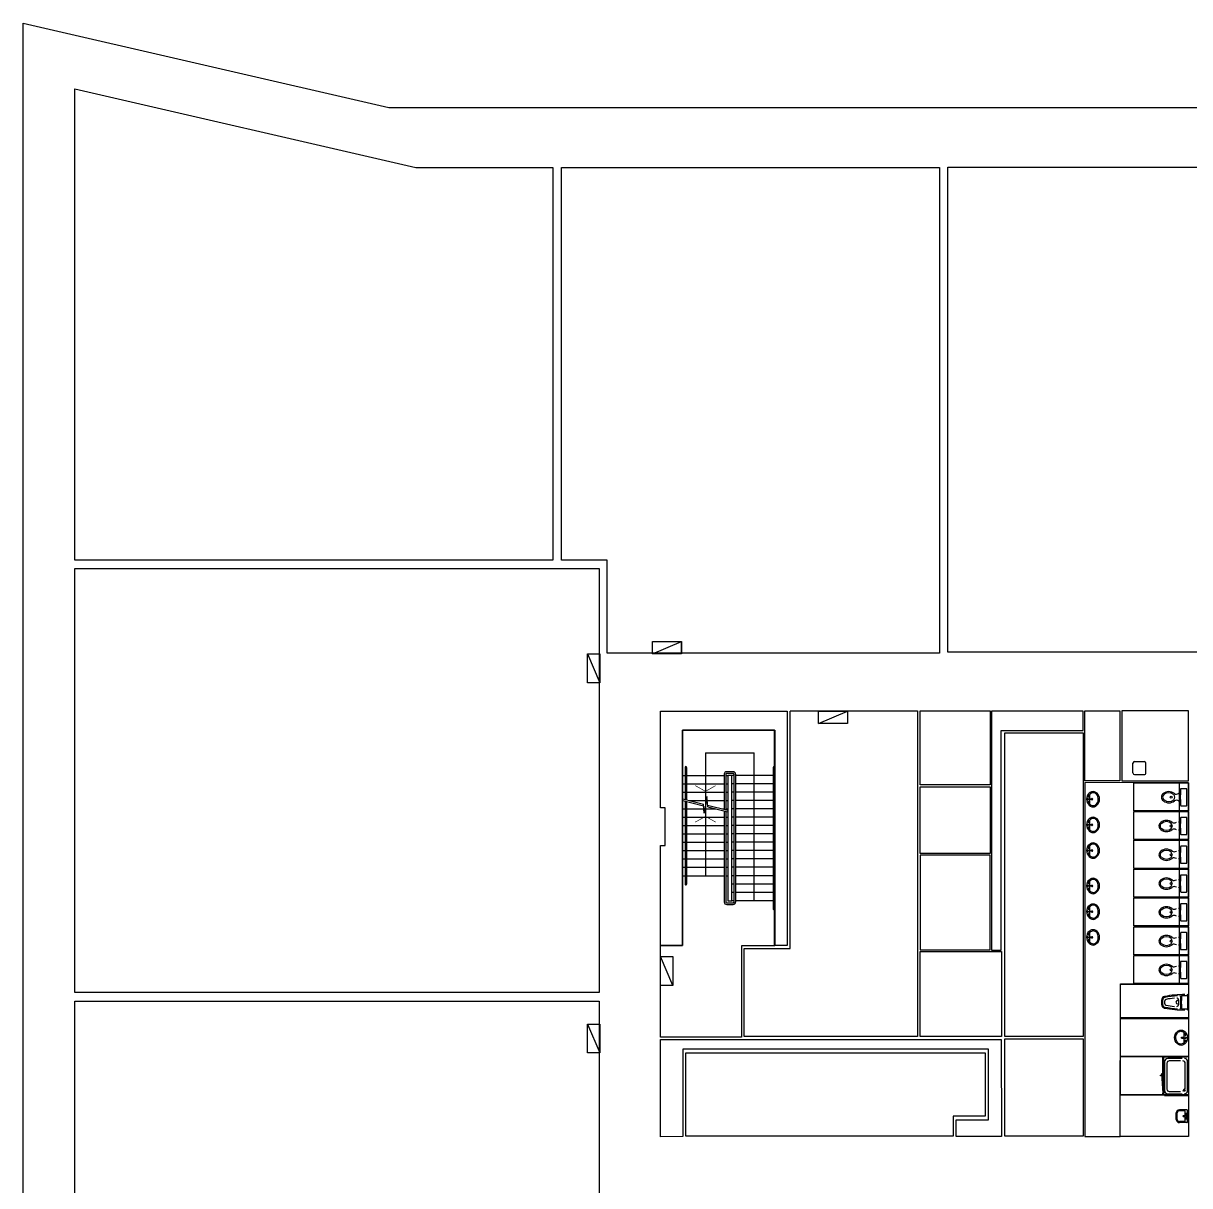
# Model space of a CAD drawing. Header units: millimetres. Extents: x -1174 to 68602, y -1793 to 70539.
# Drawn here: x -1174 to 35110, y 34373 to 70539 of the extents above; entities that cross this region are included whole.
import ezdxf

# ---------------------------------------------------------------- set-up
doc = ezdxf.new("R2010")
doc.units = ezdxf.units.MM
doc.header["$LTSCALE"] = 2000
doc.header["$MEASUREMENT"] = 0
doc.layers.get('Defpoints').update_dxf_attribs({"linetype": 'CONTINUOUS'})
for name, color, linetype in [('Column', 7, 'CONTINUOUS'), ('E&M', 7, 'CONTINUOUS'), ('Toilet', 7, 'CONTINUOUS'), ('Wall', 7, 'CONTINUOUS')]:
    doc.layers.add(name, color=color, linetype=linetype)

msp = doc.modelspace()

# ---------------------------------------------------------------- linework, layer by layer
at = {"layer": 'Column', "color": 3, "transparency": 33554687, "extrusion": (0, -0.017452, 0.999848)}
msp.add_lwpolyline([(429, 68511), (11032, 66065), (15298, 66065), (15298, 53848), (429, 53848)], close=True, dxfattribs=at)
for points in [[(15573, 66065), (27330, 66065), (27330, 50949), (16993, 50949), (16993, 53848), (15573, 53848), (15573, 66065)], [(428, 53580), (16744, 53580), (16744, 40393), (428, 40393), (428, 53580)], [(18647, 44960), (18794, 44960), (18794, 46136), (18647, 46136), (18647, 49144), (22587, 49144), (22587, 41854), (22195, 41854), (22195, 48556), (19333, 48556), (19333, 41854), (18647, 41854), (18647, 44960)], [(29247, 41705), (29247, 48544), (31797, 48544), (31797, 49144), (28947, 49144), (28947, 41705), (29247, 41705)], [(429, 40122), (16744, 40122), (16744, 28410), (429, 28410), (429, 40122)]]:
    msp.add_lwpolyline(points, dxfattribs=at)
at = {"layer": 'Column', "color": 3, "transparency": 33554687}
for points in [[(27583, 66065), (39262, 66065), (39262, 50973), (27583, 50973)], [(26728, 49150), (28899, 49150), (28899, 46849), (26728, 46849)], [(31852, 49149), (32938, 49149), (32938, 46966), (31852, 46966)], [(35070, 49149), (33005, 49149), (33005, 46966), (35070, 46966)], [(29358, 48460), (31797, 48460), (31797, 39011), (29358, 39011)], [(26728, 46782), (28899, 46782), (28899, 44713), (26728, 44713)], [(28899, 44654), (26728, 44654), (26728, 41706), (28899, 41706)], [(26728, 41655), (29256, 41655), (29256, 39011), (26728, 39011)], [(32958, 39590), (35076, 39590), (35076, 38396), (32958, 38396)], [(29358, 38938), (31797, 38938), (31797, 35912), (29358, 35912)], [(32954, 38396), (35072, 38396), (35072, 37194), (32954, 37194)], [(32952, 37198), (35074, 37198), (35074, 35901), (32952, 35901)]]:
    msp.add_lwpolyline(points, close=True, dxfattribs=at)
for points in [[(22678, 49150), (26647, 49150), (26647, 39011), (21252, 39011), (21252, 41749), (22678, 41749), (22678, 49132)], [(31852, 35907), (32952, 35901), (32959, 40640), (35076, 40650), (35073, 46910), (31852, 46922), (31852, 35907)], [(19441, 35914), (19441, 38509), (28751, 38509), (28751, 36534), (27754, 36534), (27754, 35914), (19441, 35914)]]:
    msp.add_lwpolyline(points, dxfattribs=at)
at = {"layer": 'Column', "color": 3, "transparency": 33554687, "elevation": 730}
msp.add_lwpolyline([(18647, 38997), (18647, 41848), (19333, 41848), (19333, 48541), (22202, 48541), (22202, 41830), (21173, 41830), (21173, 38997), (18647, 38997)], dxfattribs=at)
at = {"layer": 'Column', "color": 3, "transparency": 33554687, "extrusion": (0, -0.017452, 0.999848), "elevation": -2}
msp.add_lwpolyline([(18647, 38930), (29247, 38930), (29256, 35907), (27851, 35908), (27847, 36431), (28847, 36431), (28847, 38630), (19347, 38630), (19345, 35908), (18647, 35895), (18647, 38930)], dxfattribs=at)
at = {"layer": 'Defpoints', "color": 3}
msp.add_line((32959, 40640, 709), (35072, 40640, 709), dxfattribs=at)
at = {"layer": 'E&M', "color": 252, "transparency": 33554687}
for p, q in [((18399, 50924, 889), (19299, 51304, 896)), ((19299, 50924, 889), (19299, 51304, 896)), ((16378, 50923, 889), (16758, 50023, 873)), ((23567, 48757, 851), (24467, 49137, 858)), ((20047, 47837, 835), (21567, 47837, 835)), ((20047, 47837, 835), (20047, 44018, 768)), ((21567, 43238, 755), (21567, 47837, 835)), ((33397, 47567, 830), (33697, 47567, 830)), ((19412, 47387, 827), (19412, 46389, 810)), ((19462, 47387, 827), (19462, 46376, 810)), ((20632, 47177, 823), (20632, 46082, 804)), ((20682, 47177, 823), (20682, 46070, 804)), ((20907, 47252, 825), (20707, 47252, 825)), ((20907, 47202, 824), (20707, 47202, 824)), ((20932, 47177, 823), (20932, 43198, 754)), ((20982, 47177, 823), (20982, 43198, 754)), ((22152, 47387, 827), (22152, 42988, 750)), ((22202, 47387, 827), (22202, 42988, 750)), ((33347, 47217, 824), (33347, 47517, 829)), ((33747, 47217, 824), (33747, 47517, 829)), ((19347, 47137, 823), (19412, 47137, 823)), ((19347, 46877, 818), (19412, 46877, 818)), ((19462, 47137, 823), (20632, 47137, 823)), ((19462, 46877, 818), (20632, 46877, 818)), ((20682, 47137, 823), (20747, 47137, 823)), ((20682, 46877, 818), (20747, 46877, 818)), ((20932, 47137, 823), (20867, 47137, 823)), ((20932, 46877, 818), (20867, 46877, 818)), ((22152, 47137, 823), (20982, 47137, 823)), ((22152, 46877, 818), (20982, 46877, 818)), ((33397, 47167, 823), (33697, 47167, 823)), ((34797, 46022, 803), (34797, 46897, 819)), ((19347, 46617, 814), (19412, 46617, 814)), ((19462, 46617, 814), (20632, 46617, 814)), ((20682, 46617, 814), (20747, 46617, 814)), ((20932, 46617, 814), (20867, 46617, 814)), ((22152, 46617, 814), (20982, 46617, 814)), ((32004, 46413, 810), (32004, 46547, 812)), ((34797, 46559, 813), (34797, 46360, 809)), ((19347, 46405, 810), (19982, 46246, 807)), ((19347, 46354, 809), (19987, 46194, 806)), ((19347, 46098, 805), (19412, 46098, 805)), ((19412, 46338, 809), (19412, 43758, 764)), ((19462, 46326, 809), (19462, 43758, 764)), ((19462, 46098, 805), (20367, 46098, 805)), ((19538, 46357, 809), (20632, 46357, 809)), ((20111, 46213, 807), (20747, 46053, 804)), ((20116, 46161, 806), (20747, 46002, 803)), ((20572, 46098, 805), (20632, 46098, 805)), ((20682, 46357, 809), (20747, 46357, 809)), ((20682, 46098, 805), (20747, 46098, 805)), ((20932, 46357, 809), (20867, 46357, 809)), ((20932, 46098, 805), (20867, 46098, 805)), ((22152, 46357, 809), (20982, 46357, 809)), ((22152, 46098, 805), (20982, 46098, 805)), ((31954, 46417, 810), (32059, 46407, 810)), ((32059, 46387, 810), (31954, 46377, 810)), ((32059, 46402, 810), (31996, 46413, 810)), ((32059, 46392, 810), (31996, 46381, 810)), ((32004, 46247, 807), (32004, 46382, 810)), ((32063, 46409, 810), (32086, 46386, 810)), ((32086, 46409, 810), (32063, 46386, 810)), ((19347, 45838, 800), (19412, 45838, 800)), ((19462, 45838, 800), (20632, 45838, 800)), ((20632, 46031, 803), (20632, 43198, 754)), ((20682, 46018, 803), (20682, 43198, 754)), ((20682, 45838, 800), (20747, 45838, 800)), ((20932, 45838, 800), (20867, 45838, 800)), ((22152, 45838, 800), (20982, 45838, 800)), ((32004, 45613, 796), (32004, 45748, 799)), ((34797, 45126, 788), (34797, 46002, 803)), ((19347, 45578, 796), (19412, 45578, 796)), ((19462, 45578, 796), (20632, 45578, 796)), ((20682, 45578, 796), (20747, 45578, 796)), ((20932, 45578, 796), (20867, 45578, 796)), ((22152, 45578, 796), (20982, 45578, 796)), ((31954, 45618, 796), (32059, 45608, 796)), ((32059, 45588, 796), (31954, 45578, 796)), ((32059, 45603, 796), (31996, 45614, 796)), ((32059, 45593, 796), (31996, 45582, 796)), ((32004, 45448, 793), (32004, 45582, 796)), ((32063, 45609, 796), (32086, 45586, 796)), ((32086, 45609, 796), (32063, 45586, 796)), ((34797, 45664, 797), (34797, 45464, 794)), ((19347, 45318, 791), (19412, 45318, 791)), ((19347, 45058, 786), (19412, 45058, 786)), ((19462, 45318, 791), (20632, 45318, 791)), ((19462, 45058, 786), (20632, 45058, 786)), ((20682, 45318, 791), (20747, 45318, 791)), ((20682, 45058, 786), (20747, 45058, 786)), ((20932, 45318, 791), (20867, 45318, 791)), ((20932, 45058, 786), (20867, 45058, 786)), ((22152, 45318, 791), (20982, 45318, 791)), ((22152, 45058, 786), (20982, 45058, 786)), ((34797, 44231, 772), (34797, 45106, 787)), ((19347, 44798, 782), (19412, 44798, 782)), ((19462, 44798, 782), (20632, 44798, 782)), ((20682, 44798, 782), (20747, 44798, 782)), ((20932, 44798, 782), (20867, 44798, 782)), ((22152, 44798, 782), (20982, 44798, 782)), ((31954, 44818, 782), (32059, 44808, 782)), ((32059, 44788, 782), (31954, 44778, 782)), ((32059, 44803, 782), (31996, 44814, 782)), ((32059, 44793, 782), (31996, 44782, 782)), ((32004, 44813, 782), (32004, 44948, 785)), ((32004, 44648, 779), (32004, 44783, 782)), ((32063, 44809, 782), (32086, 44787, 782)), ((32086, 44809, 782), (32063, 44787, 782)), ((34797, 44768, 781), (34797, 44569, 778)), ((19347, 44538, 777), (19412, 44538, 777)), ((19347, 44278, 773), (19412, 44278, 773)), ((19462, 44538, 777), (20632, 44538, 777)), ((19462, 44278, 773), (20632, 44278, 773)), ((20682, 44538, 777), (20747, 44538, 777)), ((20682, 44278, 773), (20747, 44278, 773)), ((20932, 44538, 777), (20867, 44538, 777)), ((20932, 44278, 773), (20867, 44278, 773)), ((22152, 44538, 777), (20982, 44538, 777)), ((22152, 44278, 773), (20982, 44278, 773)), ((19347, 44018, 768), (19412, 44018, 768)), ((19462, 44018, 768), (20632, 44018, 768)), ((20682, 44018, 768), (20747, 44018, 768)), ((20932, 44018, 768), (20867, 44018, 768)), ((22152, 44018, 768), (20982, 44018, 768)), ((34797, 43335, 756), (34797, 44211, 772)), ((20932, 43758, 764), (20867, 43758, 764)), ((22152, 43758, 764), (20982, 43758, 764)), ((31954, 43718, 763), (32059, 43708, 763)), ((32059, 43688, 763), (31954, 43678, 762)), ((32059, 43703, 763), (31996, 43714, 763)), ((32059, 43693, 763), (31996, 43682, 762)), ((32004, 43713, 763), (32004, 43848, 765)), ((32004, 43548, 760), (32004, 43683, 762)), ((32063, 43710, 763), (32086, 43687, 763)), ((32086, 43710, 763), (32063, 43687, 763)), ((34797, 43873, 766), (34797, 43674, 762)), ((20747, 43238, 755), (20867, 43238, 755)), ((20932, 43498, 759), (20867, 43498, 759)), ((20932, 43238, 755), (20867, 43238, 755)), ((22152, 43498, 759), (20982, 43498, 759)), ((22152, 43238, 755), (20982, 43238, 755)), ((34797, 42440, 741), (34797, 43315, 756)), ((20707, 43173, 754), (20907, 43173, 754)), ((20707, 43123, 753), (20907, 43123, 753)), ((31954, 42918, 749), (32059, 42908, 749)), ((32059, 42888, 749), (31954, 42878, 748)), ((32059, 42903, 749), (31996, 42915, 749)), ((32059, 42893, 749), (31996, 42882, 749)), ((32004, 42914, 749), (32004, 43048, 751)), ((32004, 42749, 746), (32004, 42883, 749)), ((32063, 42910, 749), (32086, 42887, 749)), ((32086, 42910, 749), (32063, 42887, 749)), ((34797, 42977, 750), (34797, 42778, 747)), ((31954, 42119, 735), (32059, 42109, 735)), ((32059, 42104, 735), (31996, 42115, 735)), ((32059, 42094, 735), (31996, 42083, 735)), ((32004, 42114, 735), (32004, 42249, 737)), ((32063, 42110, 735), (32086, 42087, 735)), ((32086, 42110, 735), (32063, 42087, 735)), ((34797, 41545, 725), (34797, 42420, 740)), ((32059, 42089, 735), (31954, 42079, 734)), ((32004, 41949, 732), (32004, 42083, 735)), ((34797, 42082, 735), (34797, 41883, 731)), ((19027, 40599, 709), (18647, 41499, 724)), ((34797, 40649, 710), (34797, 41525, 725)), ((34797, 41187, 719), (34797, 40987, 715)), ((34881, 40295, 703), (35022, 40295, 703)), ((34962, 40317, 704), (34941, 40317, 704)), ((34941, 40295, 703), (34962, 40295, 703)), ((35066, 40285, 703), (35066, 39874, 696)), ((34242, 40004, 698), (34242, 40154, 701)), ((34274, 40004, 698), (34274, 40154, 701)), ((34338, 40031, 699), (34338, 40127, 700)), ((34764, 40154, 701), (34764, 40004, 698)), ((34829, 40258, 703), (34829, 39900, 696)), ((35044, 40274, 703), (35044, 39885, 696)), ((35022, 39863, 696), (34881, 39863, 696)), ((16377, 39401, 688), (16757, 38501, 672)), ((34885, 38989, 735), (34862, 38966, 735)), ((34862, 38989, 735), (34885, 38966, 735)), ((34994, 38997, 735), (34889, 38987, 735)), ((34889, 38982, 735), (34952, 38993, 735)), ((34889, 38972, 735), (34952, 38961, 735)), ((34889, 38967, 735), (34994, 38957, 734)), ((34944, 38993, 735), (34944, 39127, 737)), ((34944, 38827, 732), (34944, 38962, 735)), ((34277, 37855, 661), (34277, 38380, 670)), ((34277, 38380, 670), (35027, 38380, 670)), ((34302, 37855, 661), (34302, 38380, 670)), ((34327, 38230, 667), (34327, 37330, 652)), ((34402, 38180, 666), (34402, 37380, 652)), ((34877, 38330, 669), (34427, 38330, 669)), ((34827, 38255, 668), (34477, 38255, 668)), ((34972, 37380, 652), (34972, 38180, 666)), ((35047, 37330, 652), (35047, 38230, 667)), ((34232, 37808, 660), (34216, 37807, 660)), ((34233, 37798, 660), (34217, 37797, 660)), ((34247, 37809, 660), (34264, 37811, 660)), ((34248, 37799, 660), (34264, 37801, 660)), ((34277, 37855, 661), (34302, 37855, 661)), ((34277, 37855, 661), (34277, 37816, 660)), ((34277, 37797, 660), (34277, 37443, 654)), ((34302, 37855, 661), (34302, 37255, 650)), ((34277, 37180, 649), (34277, 37255, 650)), ((34277, 37255, 650), (34302, 37255, 650)), ((34302, 37180, 649), (34302, 37255, 650)), ((34326, 37180, 649), (35076, 37180, 649)), ((34427, 37230, 650), (34877, 37230, 650)), ((34477, 37305, 651), (34827, 37305, 651)), ((34963, 37330, 652), (34931, 37330, 652)), ((34947, 37314, 651), (34947, 37346, 652)), ((35021, 36735, 640), (34791, 36735, 640)), ((34951, 36705, 640), (34791, 36705, 640)), ((34966, 36549, 637), (34966, 36690, 640)), ((35041, 36355, 634), (35041, 36715, 640)), ((34691, 36435, 635), (34691, 36635, 639)), ((34721, 36435, 635), (34721, 36635, 639)), ((34951, 36365, 634), (34791, 36365, 634)), ((35021, 36335, 633), (34791, 36335, 633)), ((35009, 36555, 637), (34933, 36545, 637)), ((34933, 36540, 637), (34959, 36548, 637)), ((34933, 36530, 637), (34959, 36522, 637)), ((34933, 36525, 637), (35009, 36515, 637)), ((34966, 36380, 634), (34966, 36521, 637))]:
    msp.add_line(p, q, dxfattribs=at)
at = {"layer": 'E&M', "color": 252, "transparency": 33554687, "extrusion": (0, -0.017452, 0.999848)}
for points in [[(19299, 50932), (18399, 50932), (18399, 51312), (19299, 51312), (19299, 50932)], [(16378, 50031), (16378, 50931), (16758, 50931), (16758, 50031), (16378, 50031)], [(24467, 48764), (23567, 48764), (23567, 49144), (24467, 49144), (24467, 48764)], [(20867, 43245), (20867, 47144), (20747, 47144), (20747, 43245)], [(20116, 46168), (20086, 46491), (20008, 45972), (19982, 46253)], [(34822, 46711), (34820, 46598), (34817, 46467), (34820, 46336), (34822, 46222)], [(34842, 46731), (34837, 46730), (34832, 46728), (34828, 46725), (34825, 46721), (34823, 46716), (34822, 46711)], [(35007, 46731), (34842, 46731)], [(35027, 46711), (35026, 46716), (35024, 46721), (35021, 46725), (35017, 46728), (35012, 46730), (35007, 46731)], [(35027, 46223), (35027, 46711)], [(34822, 46222), (34823, 46217), (34825, 46212), (34828, 46208), (34833, 46205), (34837, 46203), (34842, 46203)], [(34842, 46203), (35007, 46203)], [(35007, 46203), (35012, 46203), (35017, 46205), (35021, 46209), (35024, 46213), (35026, 46217), (35027, 46223)], [(34822, 45815), (34820, 45702), (34817, 45571), (34820, 45440), (34822, 45327)], [(34842, 45835), (34837, 45834), (34832, 45832), (34828, 45829), (34825, 45825), (34823, 45821), (34822, 45815)], [(35007, 45835), (34842, 45835)], [(35027, 45815), (35026, 45820), (35024, 45825), (35021, 45829), (35017, 45832), (35012, 45834), (35007, 45835)], [(35027, 45327), (35027, 45815)], [(34822, 45327), (34823, 45322), (34825, 45317), (34828, 45313), (34833, 45310), (34837, 45308), (34842, 45307)], [(34842, 45307), (35007, 45307)], [(35007, 45307), (35012, 45308), (35017, 45310), (35021, 45313), (35024, 45317), (35026, 45322), (35027, 45327)], [(34822, 44920), (34820, 44806), (34817, 44675), (34820, 44544), (34822, 44431)], [(34842, 44939), (34837, 44939), (34832, 44937), (34828, 44934), (34825, 44930), (34823, 44925), (34822, 44920)], [(35007, 44939), (34842, 44939)], [(35027, 44919), (35026, 44925), (35024, 44929), (35021, 44934), (35017, 44937), (35012, 44939), (35007, 44939)], [(35027, 44432), (35027, 44919)], [(34822, 44431), (34823, 44426), (34825, 44421), (34828, 44417), (34833, 44414), (34837, 44412), (34842, 44412)], [(34842, 44412), (35007, 44412)], [(35007, 44412), (35012, 44412), (35017, 44414), (35021, 44417), (35024, 44422), (35026, 44426), (35027, 44432)], [(34822, 44024), (34820, 43911), (34817, 43780), (34820, 43649), (34822, 43535)], [(34842, 44044), (34837, 44043), (34832, 44041), (34828, 44038), (34825, 44034), (34823, 44029), (34822, 44024)], [(35007, 44044), (34842, 44044)], [(35027, 44024), (35026, 44029), (35024, 44034), (35021, 44038), (35017, 44041), (35012, 44043), (35007, 44044)], [(35027, 43536), (35027, 44024)], [(34822, 43535), (34823, 43530), (34825, 43526), (34828, 43522), (34833, 43519), (34837, 43517), (34842, 43516)], [(34842, 43516), (35007, 43516)], [(35007, 43516), (35012, 43517), (35017, 43519), (35021, 43522), (35024, 43526), (35026, 43531), (35027, 43536)], [(34822, 43129), (34820, 43015), (34817, 42884), (34820, 42753), (34822, 42640)], [(34842, 43148), (34837, 43148), (34832, 43146), (34828, 43143), (34825, 43139), (34823, 43134), (34822, 43129)], [(35007, 43148), (34842, 43148)], [(35027, 43128), (35026, 43133), (35024, 43138), (35021, 43142), (35017, 43146), (35012, 43148), (35007, 43148)], [(35027, 42640), (35027, 43128)], [(34822, 42640), (34823, 42635), (34825, 42630), (34828, 42626), (34833, 42623), (34837, 42621), (34842, 42620)], [(34842, 42620), (35007, 42620)], [(35007, 42620), (35012, 42621), (35017, 42623), (35021, 42626), (35024, 42630), (35026, 42635), (35027, 42640)], [(34822, 42233), (34820, 42120), (34817, 41989), (34820, 41858), (34822, 41744)], [(34842, 42253), (34837, 42252), (34832, 42250), (34828, 42247), (34825, 42243), (34823, 42238), (34822, 42233)], [(35007, 42253), (34842, 42253)], [(35027, 42233), (35026, 42238), (35024, 42243), (35021, 42247), (35017, 42250), (35012, 42252), (35007, 42253)], [(35027, 41745), (35027, 42233)], [(34822, 41744), (34823, 41739), (34825, 41734), (34828, 41730), (34833, 41727), (34837, 41725), (34842, 41725)], [(35007, 41725), (35012, 41725), (35017, 41727), (35021, 41731), (35024, 41735), (35026, 41740), (35027, 41745)], [(19027, 41505), (19027, 40605), (18647, 40605), (18647, 41505), (19027, 41505)], [(34842, 41725), (35007, 41725)], [(34822, 41338), (34820, 41224), (34817, 41093), (34820, 40962), (34822, 40849)], [(34842, 41357), (34837, 41356), (34832, 41354), (34828, 41351), (34825, 41347), (34823, 41343), (34822, 41338)], [(35007, 41357), (34842, 41357)], [(35027, 41337), (35026, 41342), (35024, 41347), (35021, 41351), (35017, 41354), (35012, 41356), (35007, 41357)], [(35027, 40849), (35027, 41337)], [(34822, 40849), (34823, 40844), (34825, 40839), (34828, 40835), (34833, 40832), (34837, 40830), (34842, 40829)], [(34842, 40829), (35007, 40829)], [(35007, 40829), (35012, 40830), (35017, 40832), (35021, 40835), (35024, 40839), (35026, 40844), (35027, 40849)], [(16377, 38507), (16377, 39407), (16757, 39407), (16757, 38507), (16377, 38507)], [(34229, 37859), (34277, 37261), (34292, 37262), (34244, 37860), (34229, 37859)]]:
    msp.add_lwpolyline(points, dxfattribs=at)
at = {"layer": 'E&M', "color": 252, "transparency": 33554687, "extrusion": (0, -0.017452, 0.999848), "const_width": 20}
for points in [[(19730, 46828), (20047, 46649), (20364, 46828)], [(19730, 45691), (20047, 45870), (20364, 45691)]]:
    msp.add_lwpolyline(points, dxfattribs=at)
at = {"layer": 'E&M', "color": 252, "transparency": 33554687, "extrusion": (0, -0.017452, 0.999848), "const_width": 1, "elevation": -1}
for points in [[(34928, 36550), (34909, 36531)], [(34909, 36550), (34928, 36531)]]:
    msp.add_lwpolyline(points, dxfattribs=at)
at = {"layer": 'E&M', "color": 252, "transparency": 33554687, "extrusion": (0, -0.017452, 0.999848)}
for centre, major_axis, start_param, end_param in [((33397, 47517, 829), (-50, 0), 4.712389, 6.283185), ((33697, 47517, 829), (-50, 0), 3.141593, 4.712389), ((19437, 47387, 827), (-25, 0), 3.141593, 6.283185), ((20707, 47177, 823), (-75, 0), 4.712389, 6.283185), ((20707, 47177, 823), (-25, 0), 4.712389, 6.283185), ((20907, 47177, 823), (-75, 0), 3.141593, 4.712389), ((20907, 47177, 823), (-25, 0), 3.141593, 4.712389), ((22177, 47387, 827), (-25, 0), 3.141593, 6.283185), ((33397, 47217, 824), (-50, 0), 0, 1.570796), ((33697, 47217, 824), (-50, 0), 1.570796, 3.141593), ((31967, 46497, 812), (-25, 0), 5.630909, 5.888264), ((31933, 46497, 812), (-15, 0), 2.445498, 3.837687), ((31967, 46497, 812), (-25, 0), 0.394921, 0.652276), ((31967, 46497, 812), (-22.5, 0), 5.963346, 6.603024), ((31950, 46527, 812), (-15, 0), 1.398301, 2.790489), ((31950, 46467, 811), (-15, 0), 3.492696, 4.884885), ((31967, 46497, 812), (-22.5, 0), 4.916149, 5.555827), ((31967, 46497, 812), (-22.5, 0), 0.727359, 1.367037), ((31967, 46497, 812), (-25, 0), 4.583711, 4.841067), ((31967, 46497, 812), (-25, 0), 1.442119, 1.699474), ((31985, 46527, 812), (-15, 0), 0.351103, 1.743292), ((31985, 46467, 811), (-15, 0), 4.539893, 5.932082), ((31967, 46497, 812), (-22.5, 0), 3.868951, 4.508629), ((31967, 46497, 812), (-22.5, 0), 1.774556, 2.414234), ((32002, 46497, 812), (-15, 0), 5.587091, 6.97928), ((31967, 46497, 812), (-25, 0), 3.536514, 3.793869), ((31967, 46497, 812), (-25, 0), 2.489316, 2.746672), ((31967, 46497, 812), (-22.5, 0), 2.821754, 3.461432), ((32111, 46460, 811), (-138, 0), 3.830517, 5.594261), ((32021, 46399, 810), (-246, 0), 2.41269, 3.790538), ((34362, 46460, 811), (-132, 0), 5.268988, 7.297382), ((34362, 46460, 811), (-92.5, 0), 5.268988, 7.297382), ((34459, 46358, 809), (-276, 0), 4.026341, 5.398437), ((34459, 46358, 809), (-236, 0), 4.026341, 5.398437), ((34520, 46460, 811), (-126, 0), 2.436576, 3.846609), ((34697, 46684, 815), (-129, 0), 1.063698, 2.138874), ((34777, 46559, 813), (-20, 0), 3.141593, 5.280467), ((31954, 46397, 810), (-20, 0), 4.712389, 7.853982), ((31967, 46297, 808), (-25, 0), 5.630909, 5.888264), ((31933, 46297, 808), (-15, 0), 2.445498, 3.837687), ((31967, 46297, 808), (-25, 0), 0.394921, 0.652276), ((31967, 46297, 808), (-22.5, 0), 5.963346, 6.603024), ((31950, 46327, 809), (-15, 0), 1.398301, 2.790489), ((31950, 46268, 808), (-15, 0), 3.492696, 4.884885), ((31967, 46297, 808), (-22.5, 0), 4.916149, 5.555827), ((31967, 46297, 808), (-22.5, 0), 0.727359, 1.367037), ((31967, 46297, 808), (-25, 0), 4.583711, 4.841067), ((31967, 46297, 808), (-25, 0), 1.442119, 1.699474), ((31985, 46327, 809), (-15, 0), 0.351103, 1.743292), ((31985, 46268, 808), (-15, 0), 4.539893, 5.932082), ((31967, 46297, 808), (-22.5, 0), 3.868951, 4.508629), ((31967, 46297, 808), (-22.5, 0), 1.774556, 2.414234), ((32002, 46297, 808), (-15, 0), 5.587091, 6.97928), ((31967, 46297, 808), (-25, 0), 3.536514, 3.793869), ((31967, 46297, 808), (-25, 0), 2.489316, 2.746672), ((31967, 46297, 808), (-22.5, 0), 2.821754, 3.461432), ((32110, 46334, 809), (-137, 0), 0.685959, 2.330796), ((32074, 46397, 810), (-21, 0), 0.51338, 5.769805), ((32059, 46397, 810), (-10, 0), 1.570796, 4.712389), ((32059, 46397, 810), (-5, 0), 1.570796, 4.712389), ((32074, 46397, 810), (-16, 0), 0.653847, 5.629339), ((34467, 46561, 813), (-276, 0), 0.884748, 2.256844), ((34467, 46561, 813), (-236, 0), 0.884748, 2.256844), ((34704, 46235, 807), (-129, 0), 4.144311, 5.219487), ((34777, 46360, 809), (-20, 0), 1.002719, 3.141593), ((31950, 45728, 798), (-15, 0), 1.398301, 2.790489), ((31967, 45698, 798), (-22.5, 0), 4.916149, 5.555827), ((31967, 45698, 798), (-25, 0), 4.583711, 4.841067), ((31985, 45728, 798), (-15, 0), 0.351103, 1.743292), ((31967, 45698, 798), (-22.5, 0), 3.868951, 4.508629), ((32111, 45660, 797), (-138, 0), 3.830517, 5.594261), ((32021, 45599, 796), (-246, 0), 2.41269, 3.790538), ((34389, 45463, 794), (-276, 0), 4.026341, 5.398437), ((31954, 45598, 796), (-20, 0), 4.712389, 7.853982), ((31967, 45698, 798), (-25, 0), 5.630909, 5.888264), ((31933, 45698, 798), (-15, 0), 2.445498, 3.837687), ((31967, 45698, 798), (-25, 0), 0.394921, 0.652276), ((31967, 45498, 794), (-25, 0), 5.630909, 5.888264), ((31933, 45498, 794), (-15, 0), 2.445498, 3.837687), ((31967, 45498, 794), (-25, 0), 0.394921, 0.652276), ((31967, 45698, 798), (-22.5, 0), 5.963346, 6.603024), ((31967, 45498, 794), (-22.5, 0), 5.963346, 6.603024), ((31950, 45668, 797), (-15, 0), 3.492696, 4.884885), ((31950, 45528, 795), (-15, 0), 1.398301, 2.790489), ((31950, 45468, 794), (-15, 0), 3.492696, 4.884885), ((31967, 45698, 798), (-22.5, 0), 0.727359, 1.367037), ((31967, 45498, 794), (-22.5, 0), 4.916149, 5.555827), ((31967, 45498, 794), (-22.5, 0), 0.727359, 1.367037), ((31967, 45698, 798), (-25, 0), 1.442119, 1.699474), ((31967, 45498, 794), (-25, 0), 4.583711, 4.841067), ((31967, 45498, 794), (-25, 0), 1.442119, 1.699474), ((31985, 45668, 797), (-15, 0), 4.539893, 5.932082), ((31985, 45528, 795), (-15, 0), 0.351103, 1.743292), ((31985, 45468, 794), (-15, 0), 4.539893, 5.932082), ((31967, 45698, 798), (-22.5, 0), 1.774556, 2.414234), ((31967, 45498, 794), (-22.5, 0), 3.868951, 4.508629), ((31967, 45498, 794), (-22.5, 0), 1.774556, 2.414234), ((32002, 45698, 798), (-15, 0), 5.587091, 6.97928), ((32002, 45498, 794), (-15, 0), 5.587091, 6.97928), ((31967, 45698, 798), (-25, 0), 3.536514, 3.793869), ((31967, 45698, 798), (-25, 0), 2.489316, 2.746672), ((31967, 45498, 794), (-25, 0), 3.536514, 3.793869), ((31967, 45498, 794), (-25, 0), 2.489316, 2.746672), ((31967, 45698, 798), (-22.5, 0), 2.821754, 3.461432), ((31967, 45498, 794), (-22.5, 0), 2.821754, 3.461432), ((32110, 45534, 795), (-137, 0), 0.685959, 2.330796), ((32074, 45598, 796), (-21, 0), 0.51338, 5.769805), ((32059, 45598, 796), (-10, 0), 1.570796, 4.712389), ((32059, 45598, 796), (-5, 0), 1.570796, 4.712389), ((32074, 45598, 796), (-16, 0), 0.653847, 5.629339), ((34284, 45564, 795), (-132, 0), 5.268988, 7.297382), ((34284, 45564, 795), (-92.5, 0), 5.268988, 7.297382), ((34389, 45665, 797), (-276, 0), 0.884748, 2.256844), ((34389, 45463, 794), (-236, 0), 4.026341, 5.398437), ((34389, 45665, 797), (-236, 0), 0.884748, 2.256844), ((34442, 45564, 795), (-126, 0), 2.436576, 3.846609), ((34626, 45789, 799), (-129, 0), 1.063698, 2.138874), ((34626, 45339, 791), (-129, 0), 4.144311, 5.219487), ((34777, 45664, 797), (-20, 0), 3.141593, 5.280467), ((34777, 45464, 794), (-20, 0), 1.002719, 3.141593), ((32111, 44860, 783), (-138, 0), 3.830517, 5.594261), ((31954, 44798, 782), (-20, 0), 4.712389, 7.853982), ((31967, 44898, 784), (-25, 0), 5.630909, 5.888264), ((31933, 44898, 784), (-15, 0), 2.445498, 3.837687), ((31967, 44898, 784), (-25, 0), 0.394921, 0.652276), ((31967, 44698, 780), (-25, 0), 5.630909, 5.888264), ((31933, 44698, 780), (-15, 0), 2.445498, 3.837687), ((31967, 44698, 780), (-25, 0), 0.394921, 0.652276), ((31967, 44898, 784), (-22.5, 0), 5.963346, 6.603024), ((31967, 44698, 780), (-22.5, 0), 5.963346, 6.603024), ((31950, 44928, 784), (-15, 0), 1.398301, 2.790489), ((31950, 44868, 783), (-15, 0), 3.492696, 4.884885), ((31950, 44728, 781), (-15, 0), 1.398301, 2.790489), ((31950, 44668, 780), (-15, 0), 3.492696, 4.884885), ((31967, 44898, 784), (-22.5, 0), 4.916149, 5.555827), ((31967, 44898, 784), (-22.5, 0), 0.727359, 1.367037), ((31967, 44698, 780), (-22.5, 0), 4.916149, 5.555827), ((31967, 44698, 780), (-22.5, 0), 0.727359, 1.367037), ((31967, 44898, 784), (-25, 0), 4.583711, 4.841067), ((31967, 44898, 784), (-25, 0), 1.442119, 1.699474), ((31967, 44698, 780), (-25, 0), 4.583711, 4.841067), ((31967, 44698, 780), (-25, 0), 1.442119, 1.699474), ((31985, 44928, 784), (-15, 0), 0.351103, 1.743292), ((31985, 44868, 783), (-15, 0), 4.539893, 5.932082), ((31985, 44728, 781), (-15, 0), 0.351103, 1.743292), ((31985, 44668, 780), (-15, 0), 4.539893, 5.932082), ((31967, 44898, 784), (-22.5, 0), 3.868951, 4.508629), ((31967, 44898, 784), (-22.5, 0), 1.774556, 2.414234), ((31967, 44698, 780), (-22.5, 0), 3.868951, 4.508629), ((31967, 44698, 780), (-22.5, 0), 1.774556, 2.414234), ((32002, 44898, 784), (-15, 0), 5.587091, 6.97928), ((32002, 44698, 780), (-15, 0), 5.587091, 6.97928), ((31967, 44898, 784), (-25, 0), 3.536514, 3.793869), ((31967, 44898, 784), (-25, 0), 2.489316, 2.746672), ((31967, 44698, 780), (-25, 0), 3.536514, 3.793869), ((31967, 44698, 780), (-25, 0), 2.489316, 2.746672), ((31967, 44898, 784), (-22.5, 0), 2.821754, 3.461432), ((31967, 44698, 780), (-22.5, 0), 2.821754, 3.461432), ((32110, 44735, 781), (-137, 0), 0.685959, 2.330796), ((32074, 44798, 782), (-21, 0), 0.51338, 5.769805), ((32059, 44798, 782), (-10, 0), 1.570796, 4.712389), ((32059, 44798, 782), (-5, 0), 1.570796, 4.712389), ((32074, 44798, 782), (-16, 0), 0.653847, 5.629339), ((32021, 44799, 782), (-246, 0), 2.41269, 3.790538), ((34284, 44669, 780), (-132, 0), 5.268988, 7.297382), ((34284, 44669, 780), (-92.5, 0), 5.268988, 7.297382), ((34389, 44567, 778), (-276, 0), 4.026341, 5.398437), ((34389, 44567, 778), (-236, 0), 4.026341, 5.398437), ((34442, 44669, 780), (-126, 0), 2.436576, 3.846609), ((34626, 44894, 784), (-129, 0), 1.063698, 2.138874), ((34777, 44768, 781), (-20, 0), 3.141593, 5.280467), ((34389, 44770, 781), (-276, 0), 0.884748, 2.256844), ((34389, 44770, 781), (-236, 0), 0.884748, 2.256844), ((34626, 44444, 776), (-129, 0), 4.144311, 5.219487), ((34777, 44569, 778), (-20, 0), 1.002719, 3.141593), ((34389, 43672, 762), (-276, 0), 4.026341, 5.398437), ((34389, 43672, 762), (-236, 0), 4.026341, 5.398437), ((19437, 43758, 764), (-25, 0), 0, 3.141593), ((31954, 43698, 763), (-20, 0), 4.712389, 7.853982), ((31967, 43798, 765), (-25, 0), 5.630909, 5.888264), ((31933, 43798, 765), (-15, 0), 2.445498, 3.837687), ((31967, 43798, 765), (-25, 0), 0.394921, 0.652276), ((31967, 43598, 761), (-25, 0), 5.630909, 5.888264), ((31933, 43598, 761), (-15, 0), 2.445498, 3.837687), ((31967, 43598, 761), (-25, 0), 0.394921, 0.652276), ((31967, 43798, 765), (-22.5, 0), 5.963346, 6.603024), ((31967, 43598, 761), (-22.5, 0), 5.963346, 6.603024), ((31950, 43828, 765), (-15, 0), 1.398301, 2.790489), ((31950, 43768, 764), (-15, 0), 3.492696, 4.884885), ((31950, 43628, 762), (-15, 0), 1.398301, 2.790489), ((31950, 43568, 760), (-15, 0), 3.492696, 4.884885), ((31967, 43798, 765), (-22.5, 0), 4.916149, 5.555827), ((31967, 43798, 765), (-22.5, 0), 0.727359, 1.367037), ((31967, 43598, 761), (-22.5, 0), 4.916149, 5.555827), ((31967, 43598, 761), (-22.5, 0), 0.727359, 1.367037), ((31967, 43798, 765), (-25, 0), 4.583711, 4.841067), ((31967, 43798, 765), (-25, 0), 1.442119, 1.699474), ((31967, 43598, 761), (-25, 0), 4.583711, 4.841067), ((31967, 43598, 761), (-25, 0), 1.442119, 1.699474), ((31985, 43828, 765), (-15, 0), 0.351103, 1.743292), ((31985, 43768, 764), (-15, 0), 4.539893, 5.932082), ((31985, 43628, 762), (-15, 0), 0.351103, 1.743292), ((31985, 43568, 760), (-15, 0), 4.539893, 5.932082), ((31967, 43798, 765), (-22.5, 0), 3.868951, 4.508629), ((31967, 43798, 765), (-22.5, 0), 1.774556, 2.414234), ((31967, 43598, 761), (-22.5, 0), 3.868951, 4.508629), ((31967, 43598, 761), (-22.5, 0), 1.774556, 2.414234), ((32002, 43798, 765), (-15, 0), 5.587091, 6.97928), ((32002, 43598, 761), (-15, 0), 5.587091, 6.97928), ((31967, 43798, 765), (-25, 0), 3.536514, 3.793869), ((31967, 43798, 765), (-25, 0), 2.489316, 2.746672), ((31967, 43598, 761), (-25, 0), 3.536514, 3.793869), ((31967, 43598, 761), (-25, 0), 2.489316, 2.746672), ((31967, 43798, 765), (-22.5, 0), 2.821754, 3.461432), ((31967, 43598, 761), (-22.5, 0), 2.821754, 3.461432), ((32111, 43761, 764), (-138, 0), 3.830517, 5.594261), ((32110, 43635, 762), (-137, 0), 0.685959, 2.330796), ((32074, 43698, 763), (-21, 0), 0.51338, 5.769805), ((32059, 43698, 763), (-10, 0), 1.570796, 4.712389), ((32059, 43698, 763), (-5, 0), 1.570796, 4.712389), ((32074, 43698, 763), (-16, 0), 0.653847, 5.629339), ((32021, 43700, 763), (-246, 0), 2.41269, 3.790538), ((34284, 43773, 764), (-132, 0), 5.268988, 7.297382), ((34284, 43773, 764), (-92.5, 0), 5.268988, 7.297382), ((34389, 43874, 766), (-276, 0), 0.884748, 2.256844), ((34389, 43874, 766), (-236, 0), 0.884748, 2.256844), ((34442, 43773, 764), (-126, 0), 2.436576, 3.846609), ((34626, 43998, 768), (-129, 0), 1.063698, 2.138874), ((34626, 43548, 760), (-129, 0), 4.144311, 5.219487), ((34777, 43873, 766), (-20, 0), 3.141593, 5.280467), ((34777, 43674, 762), (-20, 0), 1.002719, 3.141593), ((20707, 43198, 754), (-75, 0), 0, 1.570796), ((20707, 43198, 754), (-25, 0), 0, 1.570796), ((20907, 43198, 754), (-25, 0), 1.570796, 3.141593), ((20907, 43198, 754), (-75, 0), 1.570796, 3.141593), ((22177, 42988, 750), (-25, 0), 0, 3.141593), ((31954, 42898, 749), (-20, 0), 4.712389, 7.853982), ((31967, 42998, 751), (-25, 0), 5.630909, 5.888264), ((31933, 42998, 751), (-15, 0), 2.445498, 3.837687), ((31967, 42998, 751), (-25, 0), 0.394921, 0.652276), ((31967, 42998, 751), (-22.5, 0), 5.963346, 6.603024), ((31950, 43028, 751), (-15, 0), 1.398301, 2.790489), ((31950, 42969, 750), (-15, 0), 3.492696, 4.884885), ((31950, 42828, 748), (-15, 0), 1.398301, 2.790489), ((31967, 42998, 751), (-22.5, 0), 4.916149, 5.555827), ((31967, 42998, 751), (-22.5, 0), 0.727359, 1.367037), ((31967, 42799, 747), (-22.5, 0), 4.916149, 5.555827), ((31967, 42998, 751), (-25, 0), 4.583711, 4.841067), ((31967, 42998, 751), (-25, 0), 1.442119, 1.699474), ((31967, 42799, 747), (-25, 0), 4.583711, 4.841067), ((31985, 43028, 751), (-15, 0), 0.351103, 1.743292), ((31985, 42969, 750), (-15, 0), 4.539893, 5.932082), ((31985, 42828, 748), (-15, 0), 0.351103, 1.743292), ((31967, 42998, 751), (-22.5, 0), 3.868951, 4.508629), ((31967, 42998, 751), (-22.5, 0), 1.774556, 2.414234), ((31967, 42799, 747), (-22.5, 0), 3.868951, 4.508629), ((32002, 42998, 751), (-15, 0), 5.587091, 6.97928), ((31967, 42998, 751), (-25, 0), 3.536514, 3.793869), ((31967, 42998, 751), (-25, 0), 2.489316, 2.746672), ((31967, 42998, 751), (-22.5, 0), 2.821754, 3.461432), ((32111, 42961, 750), (-138, 0), 3.830517, 5.594261), ((32074, 42898, 749), (-21, 0), 0.51338, 5.769805), ((32059, 42898, 749), (-10, 0), 1.570796, 4.712389), ((32059, 42898, 749), (-5, 0), 1.570796, 4.712389), ((32074, 42898, 749), (-16, 0), 0.653847, 5.629339), ((32021, 42900, 749), (-246, 0), 2.41269, 3.790538), ((34284, 42878, 748), (-132, 0), 5.268988, 7.297382), ((34284, 42878, 748), (-92.5, 0), 5.268988, 7.297382), ((34389, 42777, 747), (-276, 0), 4.026341, 5.398437), ((34389, 42777, 747), (-236, 0), 4.026341, 5.398437), ((34442, 42878, 748), (-126, 0), 2.436576, 3.846609), ((34626, 43103, 752), (-129, 0), 1.063698, 2.138874), ((34777, 42977, 750), (-20, 0), 3.141593, 5.280467), ((31967, 42799, 747), (-25, 0), 5.630909, 5.888264), ((31933, 42799, 747), (-15, 0), 2.445498, 3.837687), ((31967, 42799, 747), (-25, 0), 0.394921, 0.652276), ((31967, 42799, 747), (-22.5, 0), 5.963346, 6.603024), ((31950, 42769, 747), (-15, 0), 3.492696, 4.884885), ((31967, 42799, 747), (-22.5, 0), 0.727359, 1.367037), ((31967, 42799, 747), (-25, 0), 1.442119, 1.699474), ((31985, 42769, 747), (-15, 0), 4.539893, 5.932082), ((31967, 42799, 747), (-22.5, 0), 1.774556, 2.414234), ((32002, 42799, 747), (-15, 0), 5.587091, 6.97928), ((31967, 42799, 747), (-25, 0), 3.536514, 3.793869), ((31967, 42799, 747), (-25, 0), 2.489316, 2.746672), ((31967, 42799, 747), (-22.5, 0), 2.821754, 3.461432), ((32110, 42835, 748), (-137, 0), 0.685959, 2.330796), ((34389, 42979, 750), (-276, 0), 0.884748, 2.256844), ((34389, 42979, 750), (-236, 0), 0.884748, 2.256844), ((34626, 42653, 745), (-129, 0), 4.144311, 5.219487), ((34777, 42778, 747), (-20, 0), 1.002719, 3.141593), ((31954, 42099, 735), (-20, 0), 4.712389, 7.853982), ((31967, 42199, 737), (-25, 0), 5.630909, 5.888264), ((31933, 42199, 737), (-15, 0), 2.445498, 3.837687), ((31967, 42199, 737), (-25, 0), 0.394921, 0.652276), ((31967, 42199, 737), (-22.5, 0), 5.963346, 6.603024), ((31950, 42229, 737), (-15, 0), 1.398301, 2.790489), ((31950, 42169, 736), (-15, 0), 3.492696, 4.884885), ((31967, 42199, 737), (-22.5, 0), 4.916149, 5.555827), ((31967, 42199, 737), (-22.5, 0), 0.727359, 1.367037), ((31967, 42199, 737), (-25, 0), 4.583711, 4.841067), ((31967, 42199, 737), (-25, 0), 1.442119, 1.699474), ((31985, 42229, 737), (-15, 0), 0.351103, 1.743292), ((31985, 42169, 736), (-15, 0), 4.539893, 5.932082), ((31967, 42199, 737), (-22.5, 0), 3.868951, 4.508629), ((31967, 42199, 737), (-22.5, 0), 1.774556, 2.414234), ((32002, 42199, 737), (-15, 0), 5.587091, 6.97928), ((31967, 42199, 737), (-25, 0), 3.536514, 3.793869), ((31967, 42199, 737), (-25, 0), 2.489316, 2.746672), ((31967, 42199, 737), (-22.5, 0), 2.821754, 3.461432), ((32111, 42161, 736), (-138, 0), 3.830517, 5.594261), ((32074, 42099, 735), (-21, 0), 0.51338, 5.769805), ((32059, 42099, 735), (-10, 0), 1.570796, 4.712389), ((32059, 42099, 735), (-5, 0), 1.570796, 4.712389), ((32074, 42099, 735), (-16, 0), 0.653847, 5.629339), ((32021, 42100, 735), (-246, 0), 2.41269, 3.790538), ((34284, 41982, 733), (-132, 0), 5.268988, 7.297382), ((34389, 41881, 731), (-276, 0), 4.026341, 5.398437), ((34389, 41881, 731), (-236, 0), 4.026341, 5.398437), ((34626, 42207, 737), (-129, 0), 1.063698, 2.138874), ((34777, 42082, 735), (-20, 0), 3.141593, 5.280467), ((31967, 41999, 733), (-25, 0), 5.630909, 5.888264), ((31933, 41999, 733), (-15, 0), 2.445498, 3.837687), ((31967, 41999, 733), (-25, 0), 0.394921, 0.652276), ((31967, 41999, 733), (-22.5, 0), 5.963346, 6.603024), ((31950, 42029, 734), (-15, 0), 1.398301, 2.790489), ((31950, 41969, 733), (-15, 0), 3.492696, 4.884885), ((31967, 41999, 733), (-22.5, 0), 4.916149, 5.555827), ((31967, 41999, 733), (-22.5, 0), 0.727359, 1.367037), ((31967, 41999, 733), (-25, 0), 4.583711, 4.841067), ((31967, 41999, 733), (-25, 0), 1.442119, 1.699474), ((31985, 42029, 734), (-15, 0), 0.351103, 1.743292), ((31985, 41969, 733), (-15, 0), 4.539893, 5.932082), ((31967, 41999, 733), (-22.5, 0), 3.868951, 4.508629), ((31967, 41999, 733), (-22.5, 0), 1.774556, 2.414234), ((32002, 41999, 733), (-15, 0), 5.587091, 6.97928), ((31967, 41999, 733), (-25, 0), 3.536514, 3.793869), ((31967, 41999, 733), (-25, 0), 2.489316, 2.746672), ((31967, 41999, 733), (-22.5, 0), 2.821754, 3.461432), ((32110, 42035, 734), (-137, 0), 0.685959, 2.330796), ((34284, 41982, 733), (-92.5, 0), 5.268988, 7.297382), ((34389, 42084, 735), (-276, 0), 0.884748, 2.256844), ((34389, 42084, 735), (-236, 0), 0.884748, 2.256844), ((34442, 41982, 733), (-126, 0), 2.436576, 3.846609), ((34626, 41757, 729), (-129, 0), 4.144311, 5.219487), ((34777, 41883, 731), (-20, 0), 1.002719, 3.141593), ((34284, 41087, 717), (-132, 0), 5.268988, 7.297382), ((34284, 41087, 717), (-92.5, 0), 5.268988, 7.297382), ((34389, 40986, 715), (-276, 0), 4.026341, 5.398437), ((34389, 40986, 715), (-236, 0), 4.026341, 5.398437), ((34389, 41188, 719), (-236, 0), 0.884748, 2.256844), ((34442, 41087, 717), (-126, 0), 2.436576, 3.846609), ((34626, 41312, 721), (-129, 0), 1.063698, 2.138874), ((34777, 41187, 719), (-20, 0), 3.141593, 5.280467), ((34389, 41188, 719), (-276, 0), 0.884748, 2.256844), ((34626, 40862, 713), (-129, 0), 4.144311, 5.219487), ((34777, 40987, 715), (-20, 0), 1.002719, 3.141593), ((34911, 37356, 652), (-2962, 0), 4.694652, 4.910311), ((34911, 37356, 652), (-2930, 0), 4.772245, 4.910316), ((34807, 40258, 703), (-21.5, 0), 3.141593, 4.77181), ((34881, 40274, 703), (-21.5, 0), 4.712389, 6.193131), ((35022, 40274, 703), (-21.5, 0), 3.141593, 4.712389), ((35033, 40285, 703), (-32.3, 0), 3.141593, 4.694539), ((34349, 40154, 701), (-108, 0), 4.910185, 6.283185), ((34349, 40004, 698), (-108, 0), 0, 1.368012), ((34349, 40154, 701), (-75.3, 0), 4.910325, 6.283185), ((34349, 40004, 698), (-75.3, 0), 0, 1.367985), ((34897, 42668, 745), (-2795, 0), 1.368007, 1.512908), ((34381, 40127, 700), (-43, 0), 4.900754, 6.283185), ((34381, 40031, 699), (-43, 0), 0, 1.378009), ((34911, 37356, 652), (-2865, 0), 4.808863, 4.900951), ((34897, 42668, 745), (-2731, 0), 1.377793, 1.474529), ((34734, 40079, 700), (-50.5, 0), 4.07084, 8.495531), ((34711, 40154, 701), (-53.8, 0), 3.141593, 4.809014), ((34711, 40004, 698), (-53.8, 0), 1.474532, 3.141593), ((37024, 40079, 700), (-2174, 0), 6.192687, 6.373668), ((34897, 42668, 745), (-2827, 0), 1.368008, 1.594221), ((34807, 39900, 696), (-21.5, 0), 1.512966, 3.141593), ((34881, 39885, 696), (-21.5, 0), 0.090054, 1.570796), ((35022, 39885, 696), (-21.5, 0), 1.570796, 3.141593), ((35033, 39874, 696), (-32.3, 0), 1.594241, 3.141593), ((34427, 38230, 667), (-100, 0), 4.712389, 6.283185), ((34477, 38180, 666), (-75, 0), 4.712389, 6.283185), ((34897, 38180, 666), (-75, 0), 3.141593, 4.712389), ((34947, 38230, 667), (-100, 0), 3.141593, 4.712389), ((34477, 37380, 652), (-75, 0), 0, 1.570796), ((34972, 37305, 651), (-75, 0), 4.712389, 6.283185), ((34427, 37330, 652), (-100, 0), 0, 1.570796), ((34947, 37330, 652), (-100, 0), 1.570796, 3.141593), ((34791, 36635, 639), (-100, 0), 4.712389, 6.283185), ((34791, 36635, 639), (-70, 0), 4.712389, 6.283185), ((34951, 36690, 640), (-15, 0), 3.141593, 4.712389), ((35021, 36715, 640), (-20, 0), 3.141593, 4.712389), ((34791, 36435, 635), (-100, 0), 0, 1.570796), ((34791, 36435, 635), (-70, 0), 0, 1.570796), ((34918, 36535, 637), (-16, 0), 3.795439, 8.770931), ((34918, 36535, 637), (-13, 0), 3.858493, 8.707878), ((34918, 36535, 637), (-7, 0), 3.735838, 8.830533), ((34933, 36535, 637), (-10, 0), 4.712389, 7.853982), ((34933, 36535, 637), (-5, 0), 4.712389, 7.853982), ((34951, 36380, 634), (-15, 0), 1.570796, 3.141593), ((35001, 36597, 638), (-25, 0), 5.630909, 5.888264), ((34967, 36597, 638), (-15, 0), 2.445498, 3.837687), ((35001, 36597, 638), (-22.5, 0), 5.963346, 6.603024), ((35001, 36597, 638), (-25, 0), 0.394921, 0.652276), ((35001, 36473, 636), (-25, 0), 5.630909, 5.888264), ((34967, 36473, 636), (-15, 0), 2.445498, 3.837687), ((35001, 36473, 636), (-22.5, 0), 5.963346, 6.603024), ((35001, 36473, 636), (-25, 0), 0.394921, 0.652276), ((34984, 36627, 638), (-15, 0), 1.398301, 2.790489), ((34984, 36568, 637), (-15, 0), 3.492696, 4.884885), ((34984, 36502, 636), (-15, 0), 1.398301, 2.790489), ((34984, 36443, 635), (-15, 0), 3.492696, 4.884885), ((35001, 36597, 638), (-22.5, 0), 4.916149, 5.555827), ((35001, 36597, 638), (-22.5, 0), 0.727359, 1.367037), ((35001, 36473, 636), (-22.5, 0), 4.916149, 5.555827), ((35001, 36473, 636), (-22.5, 0), 0.727359, 1.367037), ((35001, 36597, 638), (-25, 0), 4.583711, 4.841067), ((35001, 36597, 638), (-25, 0), 1.442119, 1.699474), ((35001, 36473, 636), (-25, 0), 4.583711, 4.841067), ((35001, 36473, 636), (-25, 0), 1.442119, 1.699474), ((35018, 36627, 638), (-15, 0), 0.351103, 1.743292), ((35018, 36568, 637), (-15, 0), 4.539893, 5.932082), ((35018, 36502, 636), (-15, 0), 0.351103, 1.743292), ((35018, 36443, 635), (-15, 0), 4.539893, 5.932082), ((35001, 36597, 638), (-22.5, 0), 3.868951, 4.508629), ((35001, 36597, 638), (-22.5, 0), 1.774556, 2.414234), ((35001, 36473, 636), (-22.5, 0), 3.868951, 4.508629), ((35001, 36473, 636), (-22.5, 0), 1.774556, 2.414234), ((35009, 36535, 637), (-20, 0), 1.570796, 4.712389), ((35036, 36597, 638), (-15, 0), 5.587091, 6.97928), ((35036, 36473, 636), (-15, 0), 5.587091, 6.97928), ((35001, 36597, 638), (-25, 0), 3.536514, 3.793869), ((35001, 36597, 638), (-25, 0), 2.489316, 2.746672), ((35001, 36473, 636), (-25, 0), 3.536514, 3.793869), ((35001, 36473, 636), (-25, 0), 2.489316, 2.746672), ((35021, 36355, 634), (-20, 0), 1.570796, 3.141593), ((35001, 36597, 638), (-22.5, 0), 2.821754, 3.461432), ((35001, 36473, 636), (-22.5, 0), 2.821754, 3.461432)]:
    msp.add_ellipse(centre, major_axis=major_axis, ratio=0.999848, start_param=start_param, end_param=end_param, dxfattribs=at)
for centre, major_axis in [((31967, 46497, 812), (-15, 0)), ((34533, 46460, 811), (-30, 0)), ((31954, 46397, 810), (-10, 0)), ((31967, 46297, 808), (-15, 0)), ((31954, 45598, 796), (-10, 0)), ((31967, 45698, 798), (-15, 0)), ((31967, 45498, 794), (-15, 0)), ((34533, 45564, 795), (-30, 0)), ((31954, 44798, 782), (-10, 0)), ((31967, 44898, 784), (-15, 0)), ((31967, 44698, 780), (-15, 0)), ((34533, 44669, 780), (-30, 0)), ((31954, 43698, 763), (-10, 0)), ((31967, 43798, 765), (-15, 0)), ((31967, 43598, 761), (-15, 0)), ((34533, 43773, 764), (-30, 0)), ((31954, 42898, 749), (-10, 0)), ((31967, 42998, 751), (-15, 0)), ((34533, 42878, 748), (-30, 0)), ((31967, 42799, 747), (-15, 0)), ((31954, 42099, 735), (-10, 0)), ((31967, 42199, 737), (-15, 0)), ((31967, 41999, 733), (-15, 0)), ((34533, 41982, 733), (-30, 0)), ((34533, 41087, 717), (-30, 0)), ((34208, 37801, 660), (-10, 0)), ((34273, 37806, 660), (-10, 0)), ((34947, 37330, 652), (-21, 0)), ((34947, 37330, 652), (-16, 0)), ((34918, 36535, 637), (-5, 0)), ((35001, 36597, 638), (-15, 0)), ((35001, 36473, 636), (-15, 0)), ((35009, 36535, 637), (-10, 0))]:
    msp.add_ellipse(centre, major_axis=major_axis, ratio=0.999848, dxfattribs=at)
at = {"layer": 'E&M', "color": 252, "transparency": 33554687, "extrusion": (0, 0.017452, -0.999848)}
for centre, major_axis, start_param, end_param in [((34927, 38979, 735), (246, 0), 2.41269, 3.790538), ((34837, 39040, 736), (138, 0), 3.830517, 5.594261), ((34838, 38914, 734), (137, 0), 0.685959, 2.330796), ((34874, 38977, 735), (21, 0), 0.51338, 5.769805), ((34874, 38977, 735), (16, 0), 0.653847, 5.629339), ((34889, 38977, 735), (10, 0), 1.570796, 4.712389), ((34889, 38977, 735), (5, 0), 1.570796, 4.712389), ((34981, 39077, 737), (25, 0), 3.536514, 3.793869), ((34946, 39077, 737), (15, 0), 5.587091, 6.97928), ((34981, 39077, 737), (22.5, 0), 2.821754, 3.461432), ((34981, 39077, 737), (25, 0), 2.489316, 2.746672), ((34981, 38877, 733), (25, 0), 3.536514, 3.793869), ((34946, 38877, 733), (15, 0), 5.587091, 6.97928), ((34981, 38877, 733), (22.5, 0), 2.821754, 3.461432), ((34981, 38877, 733), (25, 0), 2.489316, 2.746672), ((34963, 39107, 737), (15, 0), 0.351103, 1.743292), ((34963, 39047, 736), (15, 0), 4.539893, 5.932082), ((34963, 38907, 734), (15, 0), 0.351103, 1.743292), ((34963, 38847, 733), (15, 0), 4.539893, 5.932082), ((34981, 39077, 737), (22.5, 0), 3.868951, 4.508629), ((34981, 39077, 737), (22.5, 0), 1.774556, 2.414234), ((34981, 38877, 733), (22.5, 0), 3.868951, 4.508629), ((34981, 38877, 733), (22.5, 0), 1.774556, 2.414234), ((34981, 39077, 737), (25, 0), 4.583711, 4.841067), ((34981, 39077, 737), (25, 0), 1.442119, 1.699474), ((34981, 38877, 733), (25, 0), 4.583711, 4.841067), ((34981, 38877, 733), (25, 0), 1.442119, 1.699474), ((34998, 39107, 737), (15, 0), 1.398301, 2.790489), ((34998, 39047, 736), (15, 0), 3.492696, 4.884885), ((34998, 38907, 734), (15, 0), 1.398301, 2.790489), ((34998, 38847, 733), (15, 0), 3.492696, 4.884885), ((34981, 39077, 737), (22.5, 0), 4.916149, 5.555827), ((34981, 39077, 737), (22.5, 0), 0.727359, 1.367037), ((34981, 38877, 733), (22.5, 0), 4.916149, 5.555827), ((34981, 38877, 733), (22.5, 0), 0.727359, 1.367037), ((34994, 38977, 735), (20, 0), 4.712389, 7.853982), ((35015, 39077, 737), (15, 0), 2.445498, 3.837687), ((35015, 38877, 733), (15, 0), 2.445498, 3.837687), ((34981, 39077, 737), (25, 0), 5.630909, 5.888264), ((34981, 39077, 737), (25, 0), 0.394921, 0.652276), ((34981, 38877, 733), (25, 0), 5.630909, 5.888264), ((34981, 38877, 733), (25, 0), 0.394921, 0.652276), ((34981, 39077, 737), (22.5, 0), 5.963346, 6.603024), ((34981, 38877, 733), (22.5, 0), 5.963346, 6.603024)]:
    msp.add_ellipse(centre, major_axis=major_axis, ratio=0.999848, start_param=start_param, end_param=end_param, dxfattribs=at)
for centre, major_axis in [((34981, 39077, 737), (15, 0)), ((34981, 38877, 733), (15, 0)), ((34994, 38977, 735), (10, 0))]:
    msp.add_ellipse(centre, major_axis=major_axis, ratio=0.999848, dxfattribs=at)
at = {"layer": 'E&M', "color": 252, "transparency": 33554687, "extrusion": (6e-16, 0.017452, -0.999848)}
msp.add_open_spline([(32104, 46635, 814), (32164, 46635, 814), (32284, 46563, 813), (32330, 46344, 809), (32198, 46150, 806), (32011, 46150, 806), (31879, 46344, 809), (31925, 46563, 813), (32045, 46635, 814), (32104, 46635, 814)], degree=3, dxfattribs=at)
at = {"layer": 'E&M', "color": 252, "transparency": 33554687, "extrusion": (4e-16, 0.017452, -0.999848)}
msp.add_open_spline([(32104, 45835, 800), (32164, 45835, 800), (32284, 45763, 799), (32330, 45544, 795), (32198, 45350, 792), (32011, 45350, 792), (31879, 45544, 795), (31925, 45763, 799), (32045, 45835, 800), (32104, 45835, 800)], degree=3, dxfattribs=at)
at = {"layer": 'E&M', "color": 252, "transparency": 33554687, "extrusion": (-8e-16, 0.017452, -0.999848)}
msp.add_open_spline([(32104, 45035, 786), (32164, 45035, 786), (32284, 44963, 785), (32330, 44744, 781), (32198, 44550, 778), (32011, 44550, 778), (31879, 44744, 781), (31925, 44963, 785), (32045, 45035, 786), (32104, 45035, 786)], degree=3, dxfattribs=at)
at = {"layer": 'E&M', "color": 252, "transparency": 33554687, "extrusion": (-2.2e-15, 0.017452, -0.999848)}
msp.add_open_spline([(32104, 43936, 767), (32164, 43936, 767), (32284, 43864, 766), (32330, 43645, 762), (32198, 43450, 758), (32011, 43450, 758), (31879, 43645, 762), (31925, 43864, 766), (32045, 43936, 767), (32104, 43936, 767)], degree=3, dxfattribs=at)
at = {"layer": 'E&M', "color": 252, "transparency": 33554687, "extrusion": (-5e-16, 0.017452, -0.999848)}
msp.add_open_spline([(32104, 43136, 753), (32164, 43136, 753), (32284, 43064, 752), (32330, 42845, 748), (32198, 42651, 744), (32011, 42651, 744), (31879, 42845, 748), (31925, 43064, 752), (32045, 43136, 753), (32104, 43136, 753)], degree=3, dxfattribs=at)
at = {"layer": 'E&M', "color": 252, "transparency": 33554687, "extrusion": (-1e-15, 0.017452, -0.999848)}
msp.add_open_spline([(32104, 42336, 739), (32164, 42336, 739), (32284, 42264, 738), (32330, 42045, 734), (32198, 41851, 731), (32011, 41851, 731), (31879, 42045, 734), (31925, 42264, 738), (32045, 42336, 739), (32104, 42336, 739)], degree=3, dxfattribs=at)
at = {"layer": 'E&M', "color": 252, "transparency": 33554687, "extrusion": (-1e-15, -0.017452, 0.999848)}
msp.add_open_spline([(34844, 39215, 739), (34784, 39215, 739), (34664, 39143, 738), (34618, 38924, 734), (34751, 38730, 731), (34937, 38730, 731), (35069, 38924, 734), (35023, 39143, 738), (34903, 39215, 739), (34844, 39215, 739)], degree=3, dxfattribs=at)
at = {"layer": 'Toilet', "color": 4, "transparency": 33554687}
for points in [[(33376, 46910), (35073, 46910), (35073, 46038), (33376, 46038)], [(33376, 46013), (35074, 46013), (35074, 45140), (33376, 45140)], [(33376, 45118), (35074, 45118), (35074, 44246), (33376, 44246)], [(33377, 44221), (35074, 44221), (35074, 43349), (33377, 43349)], [(33376, 43325), (35074, 43325), (35074, 42453), (33376, 42453)], [(33376, 42431), (35074, 42431), (35074, 41559), (33376, 41559)], [(33377, 41534), (35074, 41534), (35074, 40662), (33377, 40662)]]:
    msp.add_lwpolyline(points, close=True, dxfattribs=at)
at = {"layer": 'Wall', "color": 3, "transparency": 33554687}
msp.add_line((32959, 39579, 709), (35072, 39579, 709), dxfattribs=at)
at = {"layer": 'Wall', "color": 1, "transparency": 33554687, "extrusion": (0, -0.017452, 0.999848), "elevation": 29}
msp.add_lwpolyline([(-1174, 70550), (10194, 67927), (41775, 67927), (68602, 70523), (66390, 60349), (66390, 21333), (68572, -1793), (57178, 836), (25597, 836), (-1174, -1754), (-1174, 70550)], dxfattribs=at)
at = {"layer": 'Wall', "color": 3, "transparency": 33554687}
msp.add_lwpolyline([(32958, 40651), (35076, 40651), (35076, 39590), (32958, 39590)], close=True, dxfattribs=at)

doc.saveas('drawing.dxf')
